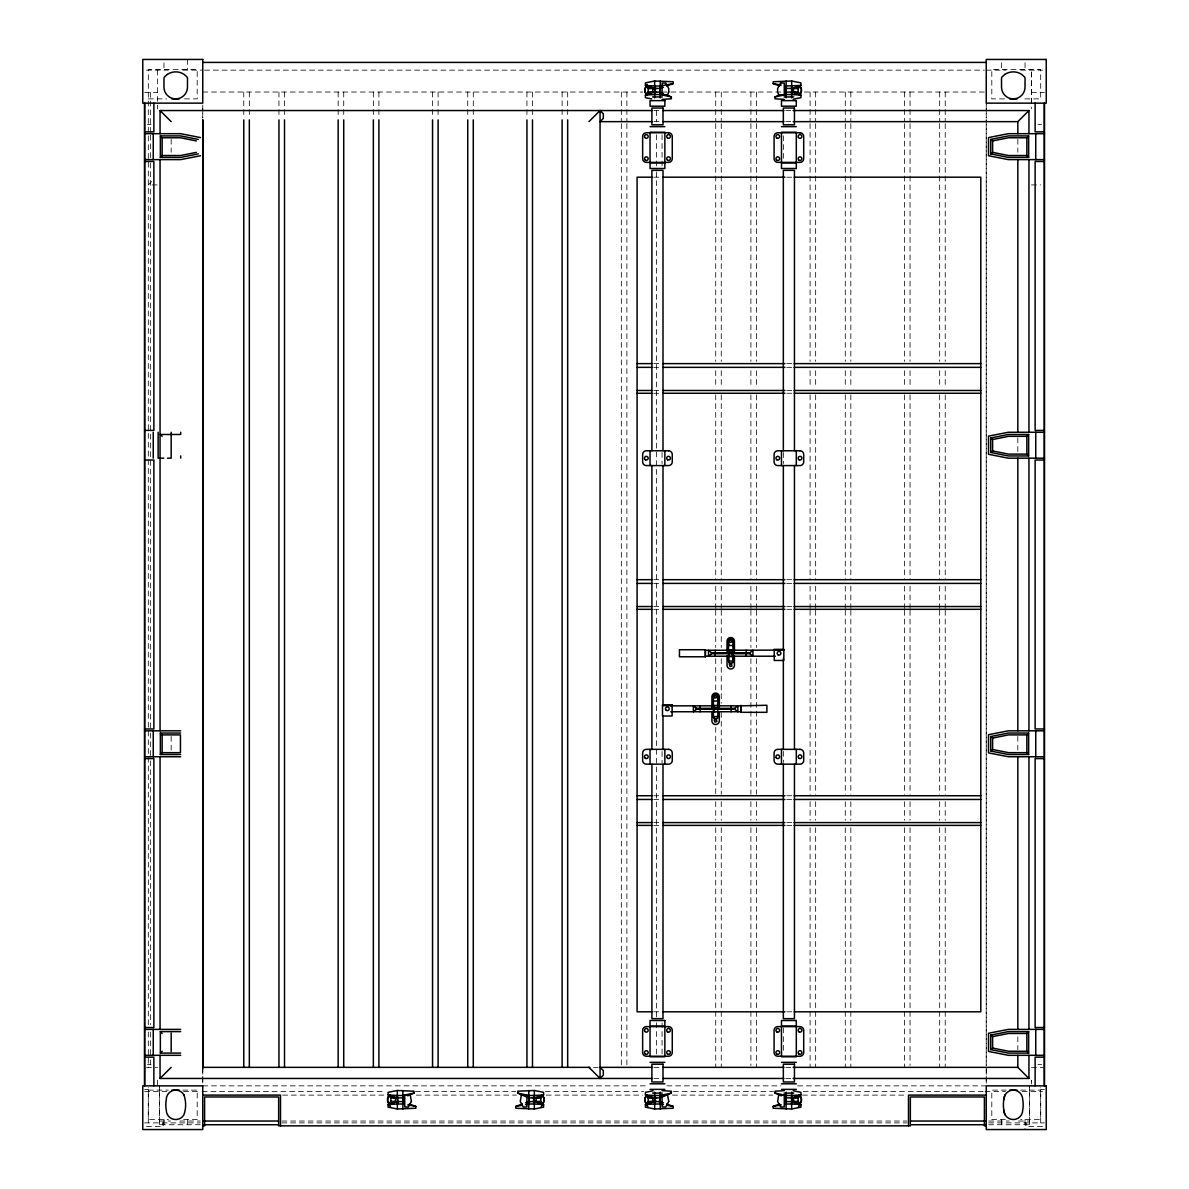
<?xml version="1.0" encoding="UTF-8"?>
<svg xmlns="http://www.w3.org/2000/svg" width="1189" height="1189" viewBox="0 0 1189 1189"><rect width="100%" height="100%" fill="white"/><g stroke="black" fill="none" stroke-linecap="round" stroke-linejoin="round"><path stroke-width="0.75" stroke-dasharray="5 3.75" d="M148.313 1122.892L148.313 1087.712M159.43 1124.735L159.43 1085.854L159.43 1124.735L200.242 1124.735M986.246 1067.276L986.246 1084.011L986.246 1069.193M986.246 105.004L986.246 118.008L986.246 103.146M1029.57 1124.735L1029.57 1085.854L1029.57 1124.735L988.758 1124.735M1031.428 1084.011L1031.428 1080.311L1031.428 1085.854M1031.428 103.146L1031.428 70.136L1031.428 108.719M1040.687 1122.892L1040.687 1087.712M151.791 181.456L148.313 184.919L157.572 184.919M146.47 70.136L168.422 70.136M182.868 70.136L202.754 70.136M204.597 70.136L984.403 70.136M986.246 70.136L1006.132 70.136M1020.578 70.136L1042.53 70.136M202.754 92.029L642.773 92.029M662.065 92.029L782.347 92.029M804.299 92.029L984.462 92.029M144.612 92.356L157.572 92.356M1031.428 92.356L1044.388 92.356M148.313 98.88L166.579 98.88M184.518 98.88L197.196 98.88L197.196 69.452L148.313 69.452L148.313 1024.636M1004.482 98.88L991.804 98.88L991.804 69.452L1040.687 69.452L1040.687 98.88L1022.421 98.88M653.891 110.547L661.322 110.547M785.721 110.547L791.294 110.547M653.905 121.65L661.322 121.65M785.736 121.65L791.309 121.65M147.391 124.429L151.092 124.429M1037.908 124.429L1041.609 124.429M653.712 177.191L661.099 177.191M786.761 177.191L792.305 177.191M1031.428 184.919L1040.687 184.919M653.712 363.626L661.099 363.626M786.761 363.626L792.305 363.626M653.712 367.342L661.099 367.342M786.761 367.342L792.305 367.342M653.712 390.482L661.099 390.482M786.761 390.482L792.305 390.482M653.712 393.262L661.099 393.262M786.761 393.262L792.305 393.262M653.712 579.682L661.099 579.682M786.761 579.682L792.305 579.682M653.712 583.398L661.099 583.398M786.761 583.398L792.305 583.398M653.712 606.539L661.099 606.539M786.761 606.539L792.305 606.539M653.712 609.318L661.099 609.318M786.761 609.318L792.305 609.318M653.712 795.738L661.099 795.738M786.761 795.738L792.305 795.738M653.712 799.454L661.099 799.454M786.761 799.454L792.305 799.454M653.712 822.595L661.099 822.595M786.761 822.595L792.305 822.595M653.712 825.374L661.099 825.374M786.761 825.374L792.305 825.374M653.712 1011.809L661.099 1011.809M786.761 1011.809L792.305 1011.809M147.391 1064.571L151.092 1064.571M1037.908 1064.571L1041.609 1064.571M146.47 1067.35L157.572 1067.35M593.579 1067.35L598.216 1067.35M653.905 1067.35L662.065 1067.35M785.736 1067.35L791.606 1067.35M1031.428 1067.35L1044.388 1067.35M653.891 1078.453L661.322 1078.453M785.721 1078.453L791.294 1078.453M202.754 1085.854L648.347 1085.854M666.91 1085.854L780.965 1085.854M797.656 1085.854L986.246 1085.854M144.612 1089.555L148.313 1089.555L148.313 1119.548L168.407 1119.548M1044.388 1089.555L1040.687 1089.555L1040.687 1119.548L1020.593 1119.548M148.313 1090.12L168.407 1090.12M182.705 1090.12L197.196 1090.12L197.196 1119.548L179.866 1119.548M1006.295 1090.12L991.804 1090.12L991.804 1119.548L1009.134 1119.548M1020.593 1090.12L1040.687 1090.12M144.612 1091.413L166.876 1091.413M183.567 1091.413L200.272 1091.413M202.13 1091.413L385.786 1091.413M415.466 1091.413L515.654 1091.413M545.335 1091.413L643.665 1091.413M673.346 1091.413L773.534 1091.413M803.214 1091.413L983.169 1091.413M985.027 1091.413L1005.433 1091.413M1022.124 1091.413L1042.53 1091.413M282.581 1095.114L386.559 1095.114M416.269 1095.114L516.516 1095.114M546.227 1095.114L642.773 1095.114M672.484 1095.114L772.731 1095.114M802.441 1095.114L906.419 1095.114M159.43 1121.034L170.562 1121.034M179.836 1121.034L200.242 1121.034M281.882 1121.034L907.118 1121.034M988.758 1121.034L1009.164 1121.034M1018.438 1121.034L1029.57 1121.034M144.612 1122.892L200.272 1122.892M281.867 1122.892L907.133 1122.892M988.728 1122.892L1044.388 1122.892M146.47 1126.592L163.131 1126.592L163.131 1122.892L163.131 1124.735M1042.53 1126.592L1025.869 1126.592L1025.869 1122.892L1025.869 1124.735M1025.037 62.779L1025.037 69.452M1025.037 1119.548L1025.037 1129.55M1017.829 139.247L1017.829 152.207M1017.829 437.805L1017.829 452.623M1017.829 736.377L1017.829 751.195M1017.829 1036.793L1017.829 1049.753M1001.524 62.779L1001.524 69.452M1001.524 1119.548L1001.524 1127.885M945.225 92.029L945.225 121.754M945.225 123.611L945.225 361.411M945.225 370.7L945.225 387.421M945.225 394.837L945.225 578.761M945.225 586.192L945.225 608.486M945.225 610.343L945.225 794.252M945.225 801.683L945.225 820.261M945.225 827.693L945.225 1067.35M939.667 92.029L939.667 121.754M939.667 123.611L939.667 361.411M939.667 370.7L939.667 387.421M939.667 394.837L939.667 578.761M939.667 586.192L939.667 608.486M939.667 610.343L939.667 794.252M939.667 801.683L939.667 820.261M939.667 827.693L939.667 1067.35M910.046 92.029L910.046 121.754M910.046 123.611L910.046 361.411M910.046 370.7L910.046 387.421M910.046 394.837L910.046 578.761M910.046 586.192L910.046 608.486M910.046 610.343L910.046 794.252M910.046 801.683L910.046 820.261M910.046 827.693L910.046 1065.493M904.487 92.029L904.487 121.754M904.487 123.611L904.487 361.411M904.487 370.7L904.487 387.421M904.487 394.837L904.487 578.761M904.487 586.192L904.487 608.486M904.487 610.343L904.487 794.252M904.487 801.683L904.487 820.261M904.487 827.693L904.487 1067.35M850.834 92.029L850.834 121.754M850.834 123.611L850.834 361.411M850.834 370.7L850.834 387.421M850.834 394.837L850.834 578.761M850.834 586.192L850.834 608.486M850.834 610.343L850.834 794.252M850.834 801.683L850.834 820.261M850.834 827.693L850.834 1067.35M845.275 92.029L845.275 121.754M845.275 123.611L845.275 361.411M845.275 370.7L845.275 387.421M845.275 394.837L845.275 578.761M845.275 586.192L845.275 608.486M845.275 610.343L845.275 794.252M845.275 801.683L845.275 820.261M845.275 827.693L845.275 1067.35M815.654 92.029L815.654 121.754M815.654 123.611L815.654 361.411M815.654 370.7L815.654 387.421M815.654 394.837L815.654 578.761M815.654 586.192L815.654 608.486M815.654 610.343L815.654 794.252M815.654 801.683L815.654 820.261M815.654 827.693L815.654 1067.35M810.095 92.029L810.095 121.754M810.095 123.611L810.095 361.411M810.095 370.7L810.095 387.421M810.095 394.837L810.095 578.761M810.095 586.192L810.095 608.486M810.095 610.343L810.095 794.252M810.095 801.683L810.095 820.261M810.095 827.693L810.095 1067.35M783.343 135.828L783.343 161.139M783.343 452.504L783.343 463.636M783.343 751.359L783.343 762.491M783.343 1027.861L783.343 1053.172M756.442 92.029L756.442 121.754M756.442 123.611L756.442 361.411M756.442 370.7L756.442 387.421M756.442 394.837L756.442 578.761M756.442 586.192L756.442 608.486M756.442 610.343L756.442 647.5M756.442 658.647L756.442 794.252M756.442 801.683L756.442 820.261M756.442 827.693L756.442 1067.35M750.898 92.029L750.898 121.754M750.898 123.611L750.898 361.411M750.898 370.7L750.898 387.421M750.898 394.837L750.898 578.761M750.898 586.192L750.898 608.486M750.898 610.343L750.898 647.5M750.898 658.647L750.898 794.252M750.898 801.683L750.898 820.261M750.898 827.693L750.898 1065.493M721.262 92.029L721.262 121.754M721.262 123.611L721.262 361.411M721.262 370.7L721.262 387.421M721.262 394.837L721.262 578.761M721.262 586.192L721.262 608.486M721.262 610.343L721.262 647.5M721.262 658.647L721.262 703.234M721.262 712.523L721.262 794.252M721.262 801.683L721.262 820.261M721.262 827.693L721.262 1067.35M715.719 92.029L715.719 121.754M715.719 123.611L715.719 361.411M715.719 370.7L715.719 387.421M715.719 394.837L715.719 578.761M715.719 586.192L715.719 608.486M715.719 610.343L715.719 647.5M715.719 658.647L715.719 690.229M715.719 727.386L715.719 794.252M715.719 801.683L715.719 820.261M715.719 827.693L715.719 1067.35M662.065 134.758L662.065 166.341M662.065 452.429L662.065 463.576M662.065 751.522L662.065 762.669M662.065 1022.763L662.065 1054.346M656.506 110.607L656.506 121.754M656.506 134.758L656.506 170.057M656.506 171.915L656.506 1020.905M656.506 1022.763L656.506 1054.346M626.885 92.029L626.885 121.754M626.885 123.611L626.885 1065.493M621.327 92.029L621.327 121.754M621.327 123.611L621.327 1067.35M567.673 92.029L567.673 118.038M562.115 92.029L562.115 118.038M532.494 92.029L532.494 118.038M526.935 92.029L526.935 118.038M473.281 92.029L473.281 118.038M467.738 92.029L467.738 118.038M438.102 92.029L438.102 118.038M432.558 92.029L432.558 118.038M378.905 92.029L378.905 118.038M373.346 92.029L373.346 118.038M343.725 92.029L343.725 118.038M338.166 92.029L338.166 118.038M284.513 92.029L284.513 118.038M278.954 92.029L278.954 118.038M249.333 92.029L249.333 118.038M243.775 92.029L243.775 118.038M187.476 59.45L187.476 69.452M187.476 1119.548L187.476 1127.885M171.171 139.247L171.171 152.207M171.171 736.377L171.171 751.195M163.963 62.779L163.963 69.452M163.963 1119.548L163.963 1127.885M157.572 70.136L157.572 109.061M157.572 1080.311L157.572 1085.854M150.349 92.356L150.349 133.213M150.349 135.07L150.349 161.065M150.349 162.923L150.349 731.205M150.349 733.063L150.349 759.058M150.349 760.915L150.349 1024.636M150.349 1032.052L150.349 1058.061M150.349 1059.919L150.349 1067.35M148.313 1032.052L148.313 1067.35M202.754 1069.193L202.754 1084.011L202.754 1069.193M202.754 105.004L202.754 118.008L202.754 105.004M986.246 119.866L986.246 1065.418L986.246 119.866"/><path stroke-width="1.5" d="M652.048 1078.453L160.054 1078.453L160.054 1055.312M160.054 1029.392L160.054 756.739M160.054 730.819L160.054 159.608M160.054 133.688L160.054 110.547L652.048 110.547M202.754 1069.134L202.754 119.866L202.754 1067.35L589.878 1067.35M717.844 716.194L717.562 718.424L714.321 718.691L713.4 716.194M714.321 709.253L713.4 712.137L717.844 711.75M713.385 708.332L713.385 705.449L717.829 705.449L717.829 708.332L717.829 696.754A2.215 2.215 0 0 0 715.615 694.539A2.215 2.215 0 0 0 713.385 696.754L713.385 701.391M717.829 701.391L717.829 696.754M728.5 656.209L729.437 653.712M732.959 645.85L732.959 641.213A2.215 2.215 0 0 0 730.73 638.998A2.215 2.215 0 0 0 728.515 641.213L728.515 652.791L728.515 649.907L732.959 649.907L732.959 652.791M728.5 654.634L728.783 662.882L732.677 662.882L732.944 656.596L728.5 656.596L728.5 661.039L732.944 661.039M732.944 656.209L732.023 653.712M732.959 650.294L732.959 645.464L728.515 645.464M651.587 98.91L645.419 97.676L645.419 95.075L654.663 94.526L655.407 87.674L654.663 86.009L645.419 85.445L645.419 82.858L654.663 81.001L673.182 81.744L673.182 83.602L666.702 86.009M673.182 83.602L660.222 86.009L660.222 94.526L671.339 96.933L671.339 98.776L662.08 99.4M784.264 99.4L775.005 98.776L775.005 96.933L786.122 94.526L786.122 86.009L800.925 85.445L800.925 82.858L791.666 81.001L773.162 81.744L773.162 83.602L779.642 86.009M791.666 86.009L791.666 94.526L800.925 95.075L800.925 97.676L793.212 99.207M409.358 1104.001L415.838 1106.409L415.838 1108.252L397.334 1108.995L388.075 1107.152L388.075 1104.551L397.334 1104.001L398.062 1102.337L397.334 1095.485L388.075 1094.935L388.075 1092.334L397.334 1090.491L413.995 1091.22L413.995 1093.077L407.649 1095.827M413.995 1093.077L402.878 1095.485L402.878 1104.001L397.334 1104.001M525.538 1104.596L528.778 1104.001L529.521 1102.337L528.778 1095.485L517.661 1093.077L517.661 1091.22L534.337 1090.491L543.581 1092.334L543.581 1094.935L534.337 1097.893L528.778 1097.893L517.661 1093.077M543.581 1094.935L534.337 1095.485L533.593 1097.15L534.337 1104.001L543.581 1104.551L543.581 1107.152L534.337 1108.995L515.818 1108.252L515.818 1106.409L522.298 1104.001M666.702 1104.001L673.182 1106.409L673.182 1108.252L654.663 1108.995L645.419 1107.152L645.419 1104.551L654.663 1104.001L654.663 1095.485L645.419 1094.935L645.419 1092.334L653.133 1090.789M662.08 1090.61L671.339 1091.22L671.339 1093.077L660.222 1095.485L659.479 1102.337L660.222 1104.001L663.462 1104.596M793.212 1090.789L800.925 1092.334L800.925 1094.935L791.666 1095.485L791.666 1104.001L800.925 1104.551L800.925 1107.152L791.666 1108.995L773.162 1108.252L773.162 1106.409L779.642 1104.001M647.217 84.434L645.047 88.595L645.047 91.925L646.578 94.897L652.82 91.925L652.82 88.595L650.383 85.816M541.069 1106.959L543.953 1101.415L543.953 1098.071L542.422 1095.114L536.18 1098.071L536.18 1101.415M798.414 1106.959L801.297 1101.415L801.297 1098.071L799.751 1095.114L795.084 1097.343M705.359 656.774L705.359 649.729L679.439 649.729L679.439 656.774L705.359 656.774L705.359 649.729M740.613 705.835L766.89 705.27L766.89 712.315L740.985 712.315L740.613 705.835L717.413 705.835M393.039 1104.18L395.476 1101.415L395.476 1098.071L390.854 1098.071L388.818 1095.946A6.034 6.034 0 0 0 388.818 1103.541L395.476 1101.415L390.854 1101.415L388.818 1103.541M646.147 94.065L648.183 91.925L648.183 88.595L646.147 86.47A6.034 6.034 0 0 0 646.147 94.065L652.82 91.925M798.146 88.595L800.182 86.47A6.034 6.034 0 0 1 800.182 94.065L793.524 91.925L793.524 88.595L798.146 88.595L798.146 91.925L800.182 94.065M542.853 1103.541L540.817 1101.415L540.817 1098.071L542.853 1095.946A6.034 6.034 0 0 1 542.853 1103.541L537.844 1101.935M646.147 1103.541L648.183 1101.415L648.183 1098.071L646.147 1095.946A6.034 6.034 0 0 0 646.147 1103.541L651.156 1101.935M798.146 1098.071L800.182 1095.946A6.034 6.034 0 0 1 800.182 1103.541L793.524 1101.415L793.524 1098.071L798.146 1098.071L798.146 1101.415L800.182 1103.541M198.295 153.886L180.683 157.394L160.352 157.394L162.15 155.536L162.15 137.761L160.352 135.918L180.683 135.918L198.295 139.41M180.683 754.525L160.352 754.525L162.15 752.667L162.15 734.891L160.352 733.048L180.683 733.048M1028.648 157.394L1026.85 155.536L1026.85 137.761L1028.648 135.918L1008.317 135.918L990.705 139.41L990.705 153.886L1008.317 157.394L1028.648 157.394L1028.648 135.918M180.683 1053.082L160.352 1053.082L162.15 1051.239M1028.648 455.952L1026.85 454.109L1026.85 436.333L1028.648 434.475L1008.317 434.475L990.705 437.968L990.705 452.459L1008.317 455.952L1028.648 455.952L1028.648 434.475M1028.648 754.525L1026.85 752.667L1026.85 734.891L1028.648 733.048L1008.317 733.048L990.705 736.541L990.705 751.032L1008.317 754.525L1028.648 754.525L1028.648 733.048M1028.648 1053.082L1026.85 1051.239L1026.85 1033.464L1028.648 1031.606L1008.317 1031.606L990.705 1035.114L990.705 1049.59L1008.317 1053.082L1028.648 1053.082L1028.648 1031.606M588.941 121.65L600.059 110.547L603.313 113.802L603.313 118.395L600.059 121.65L652.048 121.65M786.122 88.417L791.666 88.417L800.925 85.445M1017.829 133.688L1017.829 121.65L1028.946 110.547L793.152 110.547M160.054 1078.453L171.171 1067.35M402.878 1101.594L397.334 1101.594L388.075 1104.551M588.941 1067.35L600.059 1078.453L603.313 1075.198L603.313 1070.605L600.059 1067.35L652.048 1067.35M786.122 1097.893L791.666 1097.893L800.925 1094.935M711.557 653.712L708.51 656.209L708.51 650.294L711.557 652.791L749.902 652.791L752.949 650.294L752.949 656.209L749.902 653.712L711.557 653.712L711.557 652.791M696.442 709.253L693.395 711.75L693.395 705.835L696.442 708.332L734.787 708.332L737.834 705.835L737.834 711.75L734.787 709.253L696.442 709.253L696.442 708.332M990.705 153.886L992.622 152.37L1008.554 155.536L1026.85 155.536M990.705 452.459L992.622 450.943L1008.554 454.109L1026.85 454.109M990.705 751.032L992.622 749.501L1008.554 752.667L1026.85 752.667M990.705 1049.59L992.622 1048.074L1008.554 1051.239L1026.85 1051.239M775.005 96.933L779.776 94.867M671.339 1093.077L660.222 1097.893L654.663 1097.893L645.419 1094.935M663.462 87.213L660.222 88.417L654.663 88.417L645.419 85.445M525.538 1102.798L528.778 1101.594L534.337 1101.594L543.581 1104.551M645.419 95.075L654.663 92.118L660.222 92.118L663.403 93.485M795.188 88.06L800.182 86.47M536.18 1098.071L542.853 1095.946M645.419 1104.551L654.663 1101.594L660.222 1101.594L663.462 1102.798M795.188 1097.536L800.182 1095.946M196.378 152.37L180.446 155.536L162.15 155.536M990.705 139.41L992.622 140.926L1008.554 137.761L1026.85 137.761M990.705 437.968L992.622 439.499L1008.554 436.333L1026.85 436.333M990.705 736.541L992.622 738.057L1008.554 734.891L1026.85 734.891M990.705 1035.114L992.622 1036.63L1008.554 1033.464L1026.85 1033.464M200.495 155.729L180.683 159.608L144.612 159.608M515.818 1106.409L522.298 1105.205M773.162 1106.409L781.262 1104.908M784.264 1090.61L775.005 1091.22L775.005 1093.077L781.351 1095.827M202.754 62.408L986.246 62.408M654.663 86.009L660.222 86.009M648.183 88.595L656.521 88.595M648.183 91.925L656.521 91.925M798.146 91.925L793.524 91.925L799.751 94.897L801.297 91.925L801.297 88.595L799.855 85.816M654.663 94.526L660.222 94.526M786.122 94.526L791.666 94.526M652.642 96.933L662.258 96.933M784.086 96.933L793.702 96.933M171.855 98.88L179.301 98.88M1009.699 98.88L1017.145 98.88M663.18 110.547L783.863 110.547M663.18 121.65L783.878 121.65M793.167 121.65L1017.829 121.65M650.041 126.658L664.859 126.658M781.485 126.658L796.303 126.658M144.612 131.845L153.871 131.845L153.871 103.146M1044.388 131.845L1035.129 131.845L1035.129 103.146M650.041 132.217L664.859 132.217M781.485 132.217L796.303 132.217M144.612 133.688L180.683 133.688L200.495 137.582M1044.388 133.688L1008.317 133.688L988.505 137.582L988.505 155.729L1008.317 159.608L1044.388 159.608M162.15 137.761L180.446 137.761L196.378 140.926M144.612 161.466L153.871 161.466L153.871 430.403L144.612 430.403M1044.388 161.466L1035.129 161.466L1035.129 430.403L1044.388 430.403M651.869 177.191L637.081 177.191L637.081 1011.809L651.869 1011.809M662.957 177.191L784.918 177.191M794.163 177.191L980.806 177.191L980.806 1011.809L794.163 1011.809M637.081 363.626L651.869 363.626M662.957 363.626L784.918 363.626M794.163 363.626L980.806 363.626M637.081 367.342L651.869 367.342M662.957 367.342L784.918 367.342M794.163 367.342L980.806 367.342M637.081 390.482L651.869 390.482M662.957 390.482L784.918 390.482M794.163 390.482L980.806 390.482M637.081 393.262L651.869 393.262M662.957 393.262L784.918 393.262M794.163 393.262L980.806 393.262M1044.388 432.261L1008.317 432.261L988.505 436.14L988.505 454.287L1008.317 458.181L1044.388 458.181M163.77 458.181L158.137 458.181L158.137 432.261M167.471 458.181L171.171 458.181L171.171 432.261M144.612 460.024L153.871 460.024L153.871 728.976L144.612 728.976M1044.388 460.024L1035.129 460.024L1035.129 728.976L1044.388 728.976M637.081 579.682L651.869 579.682M662.957 579.682L784.918 579.682M794.163 579.682L980.806 579.682M637.081 583.398L651.869 583.398M662.957 583.398L784.918 583.398M794.163 583.398L980.806 583.398M637.081 606.539L651.869 606.539M662.957 606.539L784.918 606.539M794.163 606.539L980.806 606.539M637.081 609.318L651.869 609.318M662.957 609.318L784.918 609.318M794.163 609.318L980.806 609.318M705.731 650.294L783.833 650.101M728.515 651.869L732.959 651.869M705.731 656.209L775.421 656.209M717.829 701.005L713.385 701.005L713.385 705.835M662.511 705.642L672.112 705.642M670.789 705.835L714.708 705.835M713.385 707.41L717.829 707.41M670.789 711.75L714.708 711.75M717.413 711.75L740.613 711.75M713.4 716.581L717.844 716.581L717.844 710.175L716.908 709.253M144.612 730.819L180.683 730.819M1044.388 730.819L1008.317 730.819L988.505 734.713L988.505 752.86L1008.317 756.739L1044.388 756.739M162.15 734.891L180.446 734.891L180.446 752.667L162.15 752.667M144.612 756.739L180.683 756.739M144.612 758.597L153.871 758.597L153.871 1027.534L144.612 1027.534M1044.388 758.597L1035.129 758.597L1035.129 1027.534L1044.388 1027.534M637.081 795.738L651.869 795.738M662.957 795.738L784.918 795.738M794.163 795.738L980.806 795.738M637.081 799.454L651.869 799.454M662.957 799.454L784.918 799.454M794.163 799.454L980.806 799.454M637.081 822.595L651.869 822.595M662.957 822.595L784.918 822.595M794.163 822.595L980.806 822.595M637.081 825.374L651.869 825.374M662.957 825.374L784.918 825.374M794.163 825.374L980.806 825.374M662.957 1011.809L784.918 1011.809M144.612 1029.392L180.683 1029.392M1044.388 1029.392L1008.317 1029.392L988.505 1033.271L988.505 1051.418L1008.317 1055.312L1044.388 1055.312M160.352 1053.082L160.352 1031.606L180.683 1031.606M144.612 1055.312L180.683 1055.312M650.041 1056.783L664.859 1056.783M781.485 1056.783L796.303 1056.783M144.612 1057.155L153.871 1057.155L153.871 1085.854M1044.388 1057.155L1035.129 1057.155L1035.129 1085.854M650.041 1062.342L664.859 1062.342M781.485 1062.342L796.303 1062.342M663.18 1067.35L783.878 1067.35M793.167 1067.35L1017.829 1067.35L1028.946 1078.453L793.152 1078.453M663.18 1078.453L783.863 1078.453M650.041 1083.818L664.859 1083.818M781.485 1083.818L796.303 1083.818M650.041 1089.377L664.859 1089.377M781.485 1089.377L796.303 1089.377M171.855 1090.12L179.301 1090.12M1009.699 1090.12L1017.145 1090.12M652.642 1093.077L662.258 1093.077M784.086 1093.077L793.702 1093.077M202.754 1095.114L280.5 1095.114L280.5 1125.849M986.246 1095.114L908.5 1095.114L908.5 1125.849M397.334 1095.485L402.878 1095.485M528.778 1095.485L534.337 1095.485M654.663 1095.485L660.222 1095.485M775.005 1093.077L786.122 1095.485L791.666 1095.485M532.479 1098.071L540.817 1098.071M648.183 1098.071L656.521 1098.071M532.479 1101.415L540.817 1101.415M648.183 1101.415L656.521 1101.415M798.146 1101.415L793.524 1101.415L795.961 1104.18M528.778 1104.001L534.337 1104.001M654.663 1104.001L660.222 1104.001M791.666 1104.001L786.122 1104.001L786.122 1095.485M203.958 1121.034L278.167 1121.034M910.833 1121.034L985.042 1121.034M203.943 1124.735L278.167 1124.735M910.833 1124.735L985.057 1124.735M202.754 1125.849L204.597 1125.849L204.597 1096.971L278.657 1096.971L278.657 1125.849L910.343 1125.849L910.343 1096.971L984.403 1096.971L984.403 1125.849L986.246 1125.849M773.162 83.602L781.262 85.103M666.702 1105.205L673.182 1106.409M407.738 1104.908L415.838 1106.409M800.925 95.075L791.666 92.118L786.122 92.118M646.147 86.47L652.82 88.595M800.925 1104.551L791.666 1101.594L786.122 1101.594M646.147 1095.946L652.82 1098.071L652.82 1101.415M388.075 1094.935L397.334 1097.893L402.878 1097.893M388.818 1095.946L393.812 1097.536M666.568 94.867L671.339 96.933M652.82 1098.071L646.578 1095.114L645.047 1098.071L645.047 1101.415L647.931 1106.959M393.916 1097.343L389.249 1095.114L387.703 1098.071L387.703 1101.415L390.587 1106.959M160.054 110.547L171.171 121.65M162.15 436.333L160.352 434.475L180.683 434.475L180.683 432.261M160.352 1031.606L162.15 1033.464M1035.753 133.688L1035.753 159.608M1035.753 432.261L1035.753 458.181M1035.753 730.819L1035.753 756.739M1035.753 1029.392L1035.753 1055.312M1028.946 110.547L1028.946 133.688M1028.946 159.608L1028.946 432.261M1028.946 458.181L1028.946 730.819M1028.946 756.739L1028.946 1029.392M1028.946 1055.312L1028.946 1078.453M1017.829 159.608L1017.829 432.261M1017.829 458.181L1017.829 730.819M1017.829 756.739L1017.829 1029.392M1017.829 1055.312L1017.829 1067.35M992.622 140.926L992.622 152.37M992.622 439.499L992.622 450.943M992.622 738.057L992.622 749.501M992.622 1036.63L992.622 1048.074M796.303 132.767L796.303 162.388M796.303 450.765L796.303 465.583M796.303 749.338L796.303 764.155M796.303 1026.612L796.303 1056.233M794.445 450.646L794.445 170.354L783.343 170.354L783.343 450.646M794.445 465.493L794.445 749.501M794.445 764.349L794.445 1018.646L783.343 1018.646L783.343 764.349M791.666 81.001L791.666 97.855M791.666 1092.156L791.666 1108.995M786.122 81.001L786.122 97.855M786.122 1092.156L786.122 1108.995M783.343 465.493L783.343 649.253M783.343 658.543L783.343 749.501M781.485 132.767L781.485 162.388M781.485 450.765L781.485 465.583M781.485 749.338L781.485 764.155M781.485 1026.612L781.485 1056.233M749.902 652.791L749.902 653.712M746.202 650.294L746.202 652.791M746.202 653.712L746.202 656.209M740.985 705.27L740.985 712.315M734.787 708.332L734.787 709.253M734.43 651.646L734.43 641.213A3.701 3.701 0 0 0 730.73 637.512A3.701 3.701 0 0 0 727.029 641.213L727.029 651.646M734.43 656.031L734.43 665.29A3.701 3.701 0 0 1 730.73 668.991A3.701 3.701 0 0 1 727.029 665.29L727.029 656.031M732.944 654.634L732.944 662.228M731.086 705.835L731.086 708.332M731.086 709.253L731.086 711.75M728.515 641.213L728.515 645.85M719.315 707.187L719.315 696.754A3.701 3.701 0 0 0 715.615 693.053A3.701 3.701 0 0 0 711.914 696.754L711.914 707.187M719.315 711.572L719.315 720.831A3.701 3.701 0 0 1 715.615 724.532A3.701 3.701 0 0 1 711.914 720.831L711.914 711.572M715.243 650.294L715.243 652.791M715.243 653.712L715.243 656.209M713.4 710.175L713.4 717.77M700.143 705.835L700.143 708.332M700.143 709.253L700.143 711.75M664.859 132.767L664.859 162.388M664.859 450.765L664.859 465.583M664.859 749.338L664.859 764.155M664.859 1026.612L664.859 1056.233M663.001 450.646L663.001 170.354L651.899 170.354L651.899 450.646M663.001 465.493L663.001 704.943M663.001 716.09L663.001 749.501M663.001 764.349L663.001 1018.646L651.899 1018.646L651.899 764.349M660.222 81.001L660.222 97.855M660.222 1092.156L660.222 1108.995M654.663 81.001L654.663 97.855M654.663 1092.156L654.663 1108.995M651.899 465.493L651.899 749.501M650.041 132.767L650.041 162.388M650.041 450.765L650.041 465.583M650.041 749.338L650.041 764.155M650.041 1026.612L650.041 1056.233M600.059 110.547L600.059 1078.453M567.673 119.896L567.673 1067.35M562.115 119.896L562.115 1067.35M534.337 1090.491L534.337 1108.995M532.494 119.896L532.494 1067.35M528.778 1090.491L528.778 1108.995M526.935 119.896L526.935 1067.35M473.281 119.896L473.281 1067.35M467.738 119.896L467.738 1067.35M438.102 119.896L438.102 1067.35M432.558 119.896L432.558 1067.35M402.878 1090.491L402.878 1108.995M397.334 1090.491L397.334 1108.995M390.854 1098.071L390.854 1101.415M378.905 119.896L378.905 1067.35M373.346 119.896L373.346 1067.35M343.725 119.896L343.725 1067.35M338.166 119.896L338.166 1067.35M284.513 119.896L284.513 1067.35M278.954 119.896L278.954 1067.35M249.333 119.896L249.333 1067.35M243.775 119.896L243.775 1067.35M180.683 455.952L180.683 458.181M171.171 1033.092L171.171 1051.611M160.352 135.918L160.352 157.394M160.352 733.048L160.352 754.525M153.247 133.688L153.247 159.608M153.247 432.261L153.247 458.181M153.247 730.819L153.247 756.739M153.247 1029.392L153.247 1055.312M1003.843 1110.11A9.438 9.438 0 0 0 1013.281 1119.548A9.438 9.438 0 0 0 1022.718 1110.11A29.606 29.606 0 0 0 1022.718 1099.557A9.438 9.438 0 0 0 1013.281 1090.12A9.438 9.438 0 0 0 1003.843 1099.557M1005.106 1114.836A29.606 29.606 0 0 1 1005.106 1094.831M144.612 103.146L144.612 1085.854L144.612 103.146M1044.388 103.146L1044.388 1085.854L1044.388 103.146M714.336 696.011L714.871 698.047L716.893 697.497L716.358 695.476L714.336 696.011M729.452 640.47L729.987 642.506L732.008 641.956L731.473 639.935L729.452 640.47M714.336 720.088L714.871 722.109L716.893 721.56L716.358 719.538L714.336 720.088M729.452 664.547L729.987 666.568L732.008 666.018L731.473 663.997L729.452 664.547M668.738 91.925L667.624 94.897L662.08 94.897L662.08 83.037L665.781 83.037L668.738 88.595L668.738 91.925M521.377 1095.114L520.262 1101.415L523.219 1106.959L526.92 1106.959L526.92 1095.114L521.377 1095.114M778.706 1095.114L777.606 1101.415L780.564 1106.959L784.264 1106.959L784.264 1095.114L778.706 1095.114M780.564 83.037L777.606 88.595L777.606 91.925L778.706 94.897L784.264 94.897L784.264 83.037L780.564 83.037M411.394 1101.415L408.436 1106.959L404.736 1106.959L404.736 1095.114L410.294 1095.114L411.394 1101.415M668.738 1101.415L665.781 1106.959L662.08 1106.959L662.08 1095.114L667.624 1095.114L668.738 1101.415M167.263 74.417L164.706 76.735A2.527 2.527 0 0 0 163.963 78.415L163.963 87.124A11.756 11.756 0 0 0 175.719 98.88A11.756 11.756 0 0 0 187.476 87.124L187.476 78.415A2.527 2.527 0 0 0 186.732 76.735L184.161 74.417A15.219 15.219 0 0 0 167.263 74.417M1004.839 74.417L1002.268 76.735A2.527 2.527 0 0 0 1001.524 78.415L1001.524 87.124A11.756 11.756 0 0 0 1013.281 98.88A11.756 11.756 0 0 0 1025.037 87.124L1025.037 78.415A2.527 2.527 0 0 0 1024.294 76.735L1021.737 74.417A15.219 15.219 0 0 0 1004.839 74.417M202.754 59.45L142.769 59.45L142.769 103.146L202.754 103.146L202.754 59.45M1046.231 59.45L986.246 59.45L986.246 103.146L1046.231 103.146L1046.231 59.45M664.859 100.634L650.041 100.634L650.041 106.193L664.859 106.193L664.859 100.634M796.303 100.634L781.485 100.634L781.485 106.193L796.303 106.193L796.303 100.634M663.001 108.036L651.899 108.036L651.899 124.8L663.001 124.8L663.001 108.036M794.445 108.036L783.343 108.036L783.343 124.8L794.445 124.8L794.445 108.036M668.56 132.767L646.34 132.767A3.701 3.701 0 0 0 642.64 136.467L642.64 158.687A3.701 3.701 0 0 0 646.34 162.388L668.56 162.388A3.701 3.701 0 0 0 672.261 158.687L672.261 136.467A3.701 3.701 0 0 0 668.56 132.767M800.004 132.767L777.784 132.767A3.701 3.701 0 0 0 774.084 136.467L774.084 158.687A3.701 3.701 0 0 0 777.784 162.388L800.004 162.388A3.701 3.701 0 0 0 803.705 158.687L803.705 136.467A3.701 3.701 0 0 0 800.004 132.767M664.859 162.938L650.041 162.938L650.041 168.496L664.859 168.496L664.859 162.938M796.303 162.938L781.485 162.938L781.485 168.496L796.303 168.496L796.303 162.938M668.56 450.765L646.34 450.765A3.701 3.701 0 0 0 642.64 454.48L642.64 461.882A3.701 3.701 0 0 0 646.34 465.583L668.56 465.583A3.701 3.701 0 0 0 672.261 461.882L672.261 454.48A3.701 3.701 0 0 0 668.56 450.765M800.004 450.765L777.784 450.765A3.701 3.701 0 0 0 774.084 454.48L774.084 461.882A3.701 3.701 0 0 0 777.784 465.583L800.004 465.583A3.701 3.701 0 0 0 803.705 461.882L803.705 454.48A3.701 3.701 0 0 0 800.004 450.765M783.833 649.357L774.232 649.357L774.232 660.475L783.833 660.475L783.833 649.357M672.112 704.899L662.511 704.899L662.511 716.016L672.112 716.016L672.112 704.899M668.56 749.338L646.34 749.338A3.701 3.701 0 0 0 642.64 753.038L642.64 760.44A3.701 3.701 0 0 0 646.34 764.155L668.56 764.155A3.701 3.701 0 0 0 672.261 760.44L672.261 753.038A3.701 3.701 0 0 0 668.56 749.338M800.004 749.338L777.784 749.338A3.701 3.701 0 0 0 774.084 753.038L774.084 760.44A3.701 3.701 0 0 0 777.784 764.155L800.004 764.155A3.701 3.701 0 0 0 803.705 760.44L803.705 753.038A3.701 3.701 0 0 0 800.004 749.338M664.859 1020.504L650.041 1020.504L650.041 1026.062L664.859 1026.062L664.859 1020.504M796.303 1020.504L781.485 1020.504L781.485 1026.062L796.303 1026.062L796.303 1020.504M668.56 1026.612L646.34 1026.612A3.701 3.701 0 0 0 642.64 1030.313L642.64 1052.533A3.701 3.701 0 0 0 646.34 1056.233L668.56 1056.233A3.701 3.701 0 0 0 672.261 1052.533L672.261 1030.313A3.701 3.701 0 0 0 668.56 1026.612M800.004 1026.612L777.784 1026.612A3.701 3.701 0 0 0 774.084 1030.313L774.084 1052.533A3.701 3.701 0 0 0 777.784 1056.233L800.004 1056.233A3.701 3.701 0 0 0 803.705 1052.533L803.705 1030.313A3.701 3.701 0 0 0 800.004 1026.612M663.001 1064.2L651.899 1064.2L651.899 1081.975L663.001 1081.975L663.001 1064.2M794.445 1064.2L783.343 1064.2L783.343 1081.975L794.445 1081.975L794.445 1064.2M202.754 1085.854L142.769 1085.854L142.769 1129.55L202.754 1129.55L202.754 1085.854M1046.231 1085.854L986.246 1085.854L986.246 1129.55L1046.231 1129.55L1046.231 1085.854M183.894 1094.831A9.438 9.438 0 0 0 166.282 1099.557A29.606 29.606 0 0 0 166.282 1110.11A9.438 9.438 0 0 0 183.894 1114.836A29.606 29.606 0 0 0 183.894 1094.831M776.863 138.073A1.858 1.858 0 0 0 779.642 136.467A1.858 1.858 0 0 0 776.863 134.862A1.858 1.858 0 0 0 776.863 138.073M776.863 160.292A1.858 1.858 0 0 0 779.642 158.687A1.858 1.858 0 0 0 776.863 157.082A1.858 1.858 0 0 0 776.863 160.292M799.082 160.292A1.858 1.858 0 0 0 801.862 158.687A1.858 1.858 0 0 0 799.082 157.082A1.858 1.858 0 0 0 799.082 160.292M798.399 137.389A1.858 1.858 0 0 0 801.609 137.389A1.858 1.858 0 0 0 800.004 134.61A1.858 1.858 0 0 0 798.399 137.389M776.863 1031.918A1.858 1.858 0 0 0 779.642 1030.313A1.858 1.858 0 0 0 776.863 1028.708A1.858 1.858 0 0 0 776.863 1031.918M776.863 1054.138A1.858 1.858 0 0 0 779.642 1052.533A1.858 1.858 0 0 0 776.863 1050.927A1.858 1.858 0 0 0 776.863 1054.138M799.082 1054.138A1.858 1.858 0 0 0 801.862 1052.533A1.858 1.858 0 0 0 799.082 1050.927A1.858 1.858 0 0 0 799.082 1054.138M799.082 1031.918A1.858 1.858 0 0 0 801.862 1030.313A1.858 1.858 0 0 0 799.082 1028.708A1.858 1.858 0 0 0 799.082 1031.918M799.082 758.344A1.858 1.858 0 0 0 801.862 756.739A1.858 1.858 0 0 0 799.082 755.134A1.858 1.858 0 0 0 799.082 758.344M776.179 757.675A1.858 1.858 0 0 0 779.389 757.675A1.858 1.858 0 0 0 777.784 754.896A1.858 1.858 0 0 0 776.179 757.675M799.082 459.786A1.858 1.858 0 0 0 801.862 458.181A1.858 1.858 0 0 0 799.082 456.576A1.858 1.858 0 0 0 799.082 459.786M776.863 459.786A1.858 1.858 0 0 0 779.642 458.181A1.858 1.858 0 0 0 776.863 456.576A1.858 1.858 0 0 0 776.863 459.786M778.111 654.857A1.858 1.858 0 0 0 780.891 653.251A1.858 1.858 0 0 0 778.111 651.646A1.858 1.858 0 0 0 778.111 654.857M667.624 138.073A1.858 1.858 0 0 0 670.403 136.467A1.858 1.858 0 0 0 667.624 134.862A1.858 1.858 0 0 0 667.624 138.073M667.624 160.292A1.858 1.858 0 0 0 670.403 158.687A1.858 1.858 0 0 0 667.624 157.082A1.858 1.858 0 0 0 667.624 160.292M645.419 160.292A1.858 1.858 0 0 0 648.183 158.687A1.858 1.858 0 0 0 645.419 157.082A1.858 1.858 0 0 0 645.419 160.292M644.735 137.389A1.858 1.858 0 0 0 647.946 137.389A1.858 1.858 0 0 0 646.34 134.61A1.858 1.858 0 0 0 644.735 137.389M667.624 1031.918A1.858 1.858 0 0 0 670.403 1030.313A1.858 1.858 0 0 0 667.624 1028.708A1.858 1.858 0 0 0 667.624 1031.918M667.624 1054.138A1.858 1.858 0 0 0 670.403 1052.533A1.858 1.858 0 0 0 667.624 1050.927A1.858 1.858 0 0 0 667.624 1054.138M645.419 1054.138A1.858 1.858 0 0 0 648.183 1052.533A1.858 1.858 0 0 0 645.419 1050.927A1.858 1.858 0 0 0 645.419 1054.138M644.735 1031.235A1.858 1.858 0 0 0 647.946 1031.235A1.858 1.858 0 0 0 646.34 1028.47A1.858 1.858 0 0 0 644.735 1031.235M645.419 758.344A1.858 1.858 0 0 0 648.183 756.739A1.858 1.858 0 0 0 645.419 755.134A1.858 1.858 0 0 0 645.419 758.344M667.624 758.344A1.858 1.858 0 0 0 670.403 756.739A1.858 1.858 0 0 0 667.624 755.134A1.858 1.858 0 0 0 667.624 758.344M645.419 459.786A1.858 1.858 0 0 0 648.183 458.181A1.858 1.858 0 0 0 645.419 456.576A1.858 1.858 0 0 0 645.419 459.786M667.624 459.786A1.858 1.858 0 0 0 670.403 458.181A1.858 1.858 0 0 0 667.624 456.576A1.858 1.858 0 0 0 667.624 459.786M666.375 710.398A1.858 1.858 0 0 0 669.154 708.793A1.858 1.858 0 0 0 666.375 707.187A1.858 1.858 0 0 0 666.375 710.398"/></g></svg>
